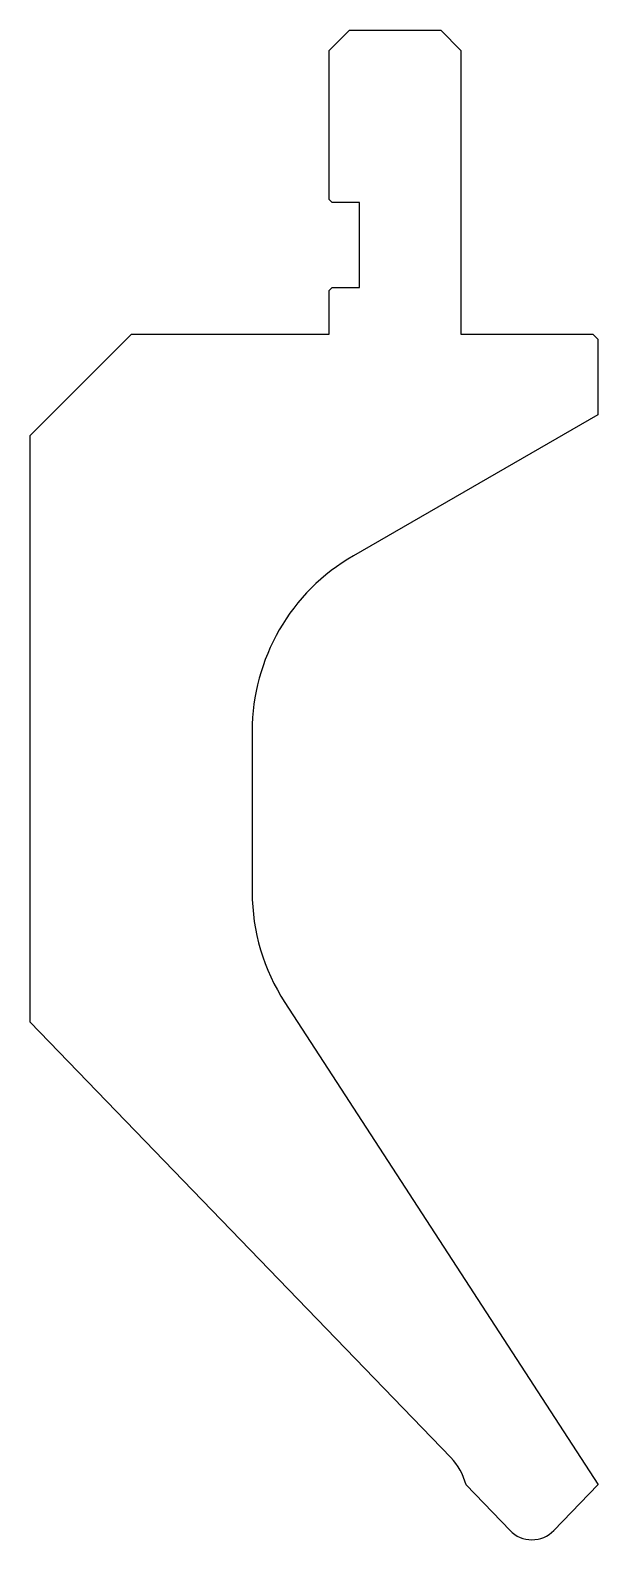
# Model space of a CAD drawing. Header units: metres. Extents: x -42 to 14, y -64 to 85.
import ezdxf

# ---------------------------------------------------------------- set-up
doc = ezdxf.new("R2010")
doc.units = ezdxf.units.M

msp = doc.modelspace()

# ---------------------------------------------------------------- linework, layer by layer
for p, q in [((-10.399993, 85.1), (-12.399993, 83.1)), ((-10.399993, 85.1), (-1.399995, 85.1)), ((0.600005, 83.1), (-1.399995, 85.1)), ((-12.399993, 68.4), (-12.399993, 83.1)), ((0.600005, 83.1), (0.600005, 55.100006)), ((-12.399993, 68.4), (-12.099993, 68.1)), ((-9.399995, 68.1), (-12.099993, 68.1)), ((-9.399995, 59.7), (-9.399995, 68.1)), ((-12.099993, 59.7), (-12.399993, 59.4)), ((-12.099993, 59.7), (-9.399995, 59.7)), ((-12.399993, 55.100006), (-12.399993, 59.4)), ((-31.900002, 55.100006), (-41.900002, 45.100006)), ((-31.900002, 55.100006), (-12.399993, 55.100006)), ((0.600005, 55.100006), (13.600007, 55.100006)), ((14.100007, 54.600006), (13.600007, 55.100006)), ((14.100007, 54.600006), (14.100007, 47.134649)), ((14.100007, 47.134649), (-9.999998, 33.220508)), ((-41.900002, -12.833728), (-41.900002, 45.100006)), ((-20, 15.899999), (-20, 0)), ((-16.773412, -10.89278), (14.100007, -58.433682)), ((-0.406962, -55.801051), (-41.900002, -12.833728)), ((5.441985, -63.016969), (1.099434, -58.520123)), ((14.100007, -58.520718), (9.758024, -63.01697)), ((14.100007, -58.433682), (14.100007, -58.520718))]:
    msp.add_line(p, q)
for centre, radius, start, end in [((0, 15.899999), 20, 119.999994, 180), ((0, 0), 20, 180, 212.999996), ((-4.723002, -59.969), 6, 13.973876, 43.999985), ((7.600005, -60.932994), 3, 223.999985, 315.999985)]:
    msp.add_arc(centre, radius, start, end)

doc.saveas('drawing.dxf')
